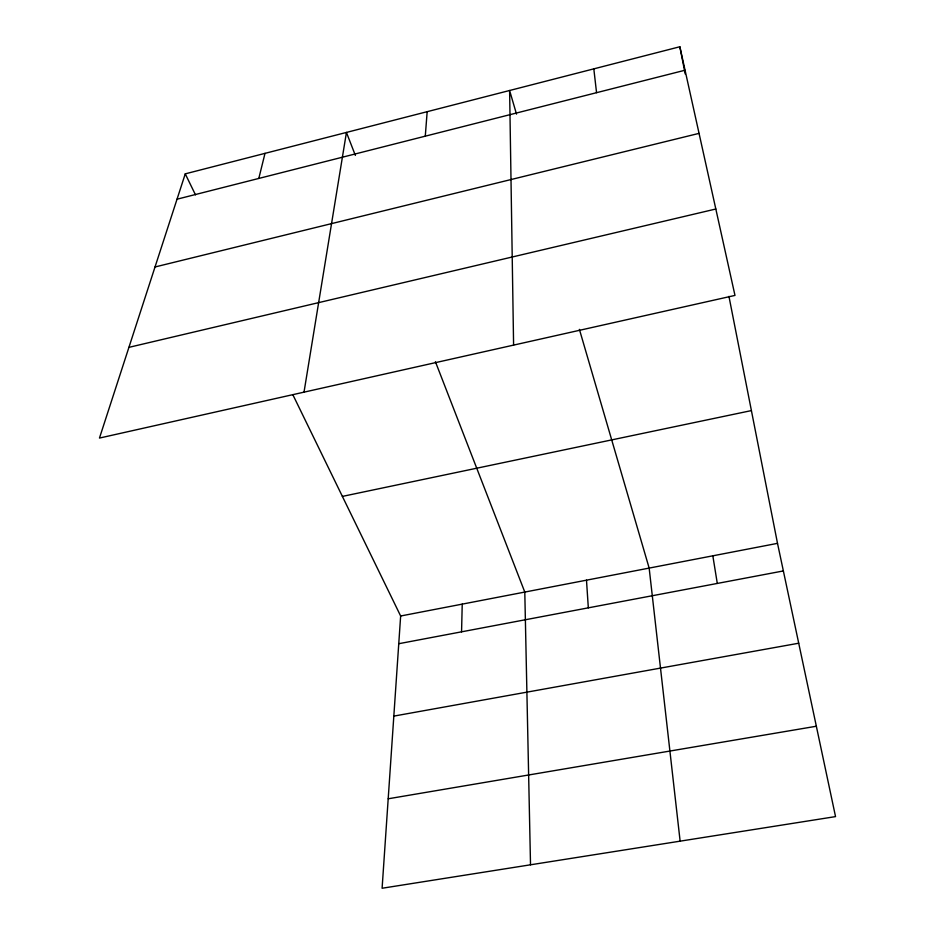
<?xml version="1.0" encoding="UTF-8"?>
<svg xmlns="http://www.w3.org/2000/svg" width="935" height="935" viewBox="0 0 935 935"><rect width="100%" height="100%" fill="white"/><g stroke="black" fill="none" stroke-linecap="round" stroke-linejoin="round"><path stroke-width="1.4" d="M461.563 631.838L462.229 604.127M292.807 394.628L400.647 616.001L382.099 888.25L835.539 816.606L777.511 543.352L728.949 296.383M425.285 136.171L427.166 111.686M304.015 392.151L346.441 132.431L355.358 155.409M258.808 178.433L265.002 153.363M185.259 173.852L99.461 438.071L734.98 295.413L679.85 46.75L185.259 173.852L195.497 194.866M177.031 199.202L685.051 70.218M155.023 266.978L699.053 133.366M128.925 347.352L715.824 209.008M342.385 496.403L751.401 410.594M400.647 616.001L777.511 543.352M398.766 643.712L783.378 570.934M393.834 716.105L798.724 643.222M388.2 798.782L816.348 726.238M435.418 361.728L524.792 592.065L530.519 864.805M516.517 114.14L509.61 90.496L513.596 345.108M579.408 329.365L649.159 568.094L680.131 841.161M679.85 46.75L685.203 73.97M712.832 555.822L717.297 583.44M593.818 68.863L596.553 92.682M586.49 580.179L588.325 607.844"/></g></svg>
